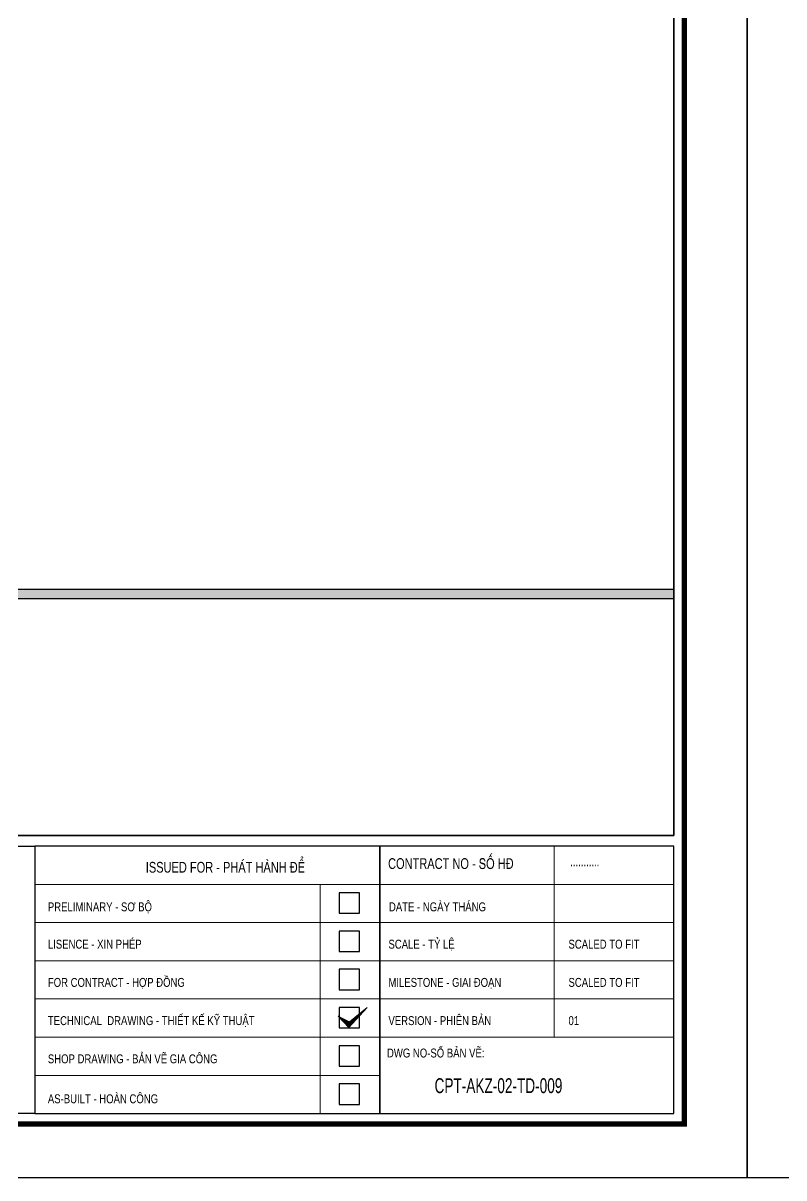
# Model space of a CAD drawing. Header units: inches. Extents: x 315041 to 662841, y -45540 to -35018.
# Drawn here: x 334833.6 to 334961.6, y -36052.2 to -35858 of the extents above; entities that cross this region are included whole.
import ezdxf
from ezdxf.enums import TextEntityAlignment as Align

# ---------------------------------------------------------------- set-up
doc = ezdxf.new("R2010")
doc.units = ezdxf.units.IN
doc.header["$MEASUREMENT"] = 0
for name, color, linetype in [('2', 2, 'Continuous'), ('7', 7, 'Continuous'), ('BAO KHUNG', 31, 'Continuous'), ('Fast RSQ_A2 Frame$0$Khung ten', 4, 'Continuous')]:
    doc.layers.add(name, color=color, linetype=linetype)
doc.layers.add('Cover text', color=7, linetype='Continuous', true_color=0x52370f)
for name, color, linetype, lineweight in [('DETAIL$0$S-Dim', 8, 'Continuous', 20), ('DETAIL$0$S-Hatch', 8, 'Continuous', 13), ('S-Hatch', 8, 'Continuous', 9)]:
    doc.layers.add(name, color=color, linetype=linetype, lineweight=lineweight)
doc.styles.get("Standard").update_dxf_attribs({"font": 'VHARIALN.TTF'})
doc.styles.add('style2', font='VHAVANI.TTF')
doc.styles.add('TIEU DE', font='VHARIALN.TTF', dxfattribs={"width": 0.8})

# ---------------------------------------------------------------- blocks, each defined once
blk = doc.blocks.new('DETAIL$0$MARK')
at = {"layer": 'DETAIL$0$S-Hatch', "linetype": 'Continuous'}
h = blk.add_hatch(dxfattribs=at)
h.set_pattern_fill('ANSI31', color=256, scale=50, style=0)
h.paths.add_polyline_path([(1667849.6, -1156933.2), (1667909.3, -1156997), (1668012, -1156885.1), (1667913.5, -1156966.7)])
at = {"layer": 'DETAIL$0$S-Dim', "linetype": 'Continuous'}
blk.add_lwpolyline([(1667849.6, -1156933.2), (1667909.3, -1156997), (1668012, -1156885.1), (1667913.5, -1156966.7), (1667849.6, -1156933.2)], dxfattribs=at)
blk = doc.blocks.new('A$C75D82031')
at = {"layer": '2', "color": 157, "linetype": 'Continuous'}
blk.add_lwpolyline([(0, 420), (594, 420), (594, 0), (0, 0)], close=True, dxfattribs=at)
at = {"layer": '7', "color": 147, "linetype": 'Continuous'}
blk.add_lwpolyline([(12.33, 57.61), (581.67, 57.61), (581.67, 409.19), (12.33, 409.19)], close=True, dxfattribs=at)
at = {"layer": 'BAO KHUNG', "color": 167, "linetype": 'Continuous', "const_width": 0.871}
blk.add_lwpolyline([(10.59, 9.07), (583.41, 9.07), (583.41, 410.93), (10.59, 410.93)], close=True, dxfattribs=at)
at = {"layer": 'BAO KHUNG', "color": 7}
for points in [[(211.89, 55.81), (474.14, 55.81), (474.14, 10.81), (211.89, 10.81)], [(474.14, 10.81), (532.16, 10.81), (532.16, 55.81), (474.14, 55.81)], [(532.16, 10.81), (581.67, 10.81), (581.67, 55.81), (532.16, 55.81)]]:
    blk.add_lwpolyline(points, close=True, dxfattribs=at)
at = {"layer": 'Fast RSQ_A2 Frame$0$Khung ten', "color": 7, "ltscale": 1000}
for points in [[(525.34, 44.51), (528.78, 44.51), (528.78, 47.96), (525.34, 47.96)], [(525.34, 38.09), (528.78, 38.09), (528.78, 41.53), (525.34, 41.53)], [(525.34, 31.66), (528.78, 31.66), (528.78, 35.1), (525.34, 35.1)], [(525.34, 25.23), (528.78, 25.23), (528.78, 28.67), (525.34, 28.67)], [(525.34, 18.8), (528.78, 18.8), (528.78, 22.24), (525.34, 22.24)], [(525.34, 12.37), (528.78, 12.37), (528.78, 15.81), (525.34, 15.81)]]:
    blk.add_lwpolyline(points, close=True, dxfattribs=at)
at = {"layer": 'S-Hatch'}
for p, q in [((561.54, 55.81), (561.54, 23.67)), ((474.14, 49.38), (532.16, 49.38)), ((522.13, 10.81), (522.13, 49.38)), ((532.16, 49.38), (581.67, 49.38)), ((474.14, 42.95), (532.16, 42.95)), ((532.16, 42.95), (581.67, 42.95)), ((474.14, 36.52), (532.16, 36.52)), ((532.16, 36.52), (581.67, 36.52)), ((474.14, 30.1), (532.16, 30.1)), ((532.16, 30.1), (581.67, 30.1)), ((474.14, 23.67), (532.16, 23.67)), ((532.16, 23.67), (581.67, 23.67)), ((474.14, 17.24), (532.16, 17.24))]:
    blk.add_line(p, q, dxfattribs=at)
at = {"layer": 'DETAIL$0$S-Dim', "linetype": 'Continuous', "xscale": 0.02999999996973202, "yscale": 0.02999999996973202, "zscale": 0.02999999996973202}
blk.add_blockref('DETAIL$0$MARK', (-49510.32, 34735.23), dxfattribs=at)
at = {"layer": 'BAO KHUNG', "color": 7, "linetype": 'Continuous', "width": 0.9}
blk.add_text('CONTRACT NO - Sè H§', height=1.8, dxfattribs=at).set_placement((533.57, 51.98))
blk.add_text('ISSUED FOR - PHÁT HÀNH ĐỂ ', height=1.8, dxfattribs=at).set_placement((506.46, 51.36), align=Align.CENTER)
at = {"layer": 'BAO KHUNG', "color": 109, "linetype": 'Continuous', "style": 'style2', "width": 0.8}
blk.add_text('...........', height=1.5, dxfattribs=at).set_placement((564.21, 52.44))
at = {"layer": 'Cover text', "linetype": 'Continuous', "style": 'style2', "width": 0.8}
for s, p in [('PRELIMINARY - S¥ Bé', (476.33, 44.85)), ('date - NGµY TH¸NG', (533.72, 44.85)), ('LISENCE - XIN PHÐP', (476.33, 38.57)), ('scale - tû lÖ', (533.63, 38.57)), ('scaled to fit', (563.92, 38.57)), ('FOR CONTRACT - HîP §åNG', (476.33, 32.14)), ('MILESTONE - GIAI §O¹N', (533.63, 32.14)), ('scaled to fit', (563.92, 32.14)), ('TECHNICAL  DRAWING - THIÕT KÕ Kü THUËT', (476.33, 25.71)), ('VERSION - PHI£N B¶N', (533.63, 25.71)), ('01', (563.92, 25.71)), ('%%u%%udwg no-sè b¶n vÏ:', (533.38, 20.26)), ('SHOP DRAWING - B¶N VÏ GIA C¤NG', (476.33, 19.28)), ('AS-BUILT - HOµN C¤NG', (476.33, 12.56))]:
    blk.add_text(s, height=1.5, dxfattribs=at).set_placement(p)

msp = doc.modelspace()

# ---------------------------------------------------------------- hatches: boundary and pattern name
h = msp.add_hatch()
h.set_pattern_fill('AR-CONC', color=8, scale=0.25, style=0)
h.set_pattern_definition([(130, (658217.2835, 2775.74), (-1.7931504565, -0.1568803375), [0.1875, -2.0625]), (185, (658217.2835, 2775.74), (0.346878334, 1.880480334), [0.15, -1.65]), (79.5486, (658217.1341, 2775.727), (-1.446273454, 1.723598855), [0.159350475, -1.75285528]), (133.8158, (658217.2835, 2776.24), (-2.668102622, -0.413797536), [0.28125, -3.09375]), (83.3644, (658217.0612, 2776.2055), (-2.336656764, 2.435294677), [0.23902572, -2.6292825]), (188.8158, (658217.2835, 2776.24), (-2.336654863, 2.435296502), [0.225, -2.475]), (159, (658217.0335, 2776.115), (-1.49226763, -1.0065472267), [0.1875, -2.0625]), (214, (658217.0335, 2776.115), (-0.60828833, 1.812875113), [0.15, -1.65]), (108.5486, (658216.9092, 2776.0311), (-2.100556571, 0.806326242), [0.159350475, -1.75285528]), (142.5, (658217.28355, 2775.74), (-0.0303996383, 0.8322346346), [0, -1.63, 0, -1.675, 0, -1.65625]), (172.5, (658217.28355, 2775.74), (-0.6576738436, 0.9860292797), [0, -0.955, 0, -1.5925, 0, -0.63125]), (212.5, (658217.84105, 2775.74), (-1.3345560904, -0.0563871793), [0, -0.625, 0, -1.95, 0, -2.5875]), (222.5, (658218.091, 2775.74), (-1.4579654234, 0.250262456), [0, -0.8125, 0, -1.295, 0, -1.8375])])
h.paths.add_polyline_path([(334789.4403, -35951.7317), (334789.4403, -35954.7317), (334790.9403, -35954.7317), (334943.1113, -35954.7317), (334943.1113, -35953.2317), (334790.9403, -35953.2317), (334790.9403, -35950.2317), (334789.4403, -35950.2317), (334658.4399, -35950.2317), (334658.4399, -35951.7317)])

# ---------------------------------------------------------------- linework, layer by layer
at = {"color": 8}
for points in [[(334373.7734, -35643.0427), (334943.1113, -35643.0427), (334943.1113, -35994.6225), (334373.7734, -35994.6225)], [(334789.4403, -35951.7317), (334789.4403, -35954.7317), (334790.9403, -35954.7317), (334943.1113, -35954.7317), (334943.1113, -35953.2317), (334790.9403, -35953.2317), (334790.9403, -35950.2317), (334789.4403, -35950.2317), (334658.4399, -35950.2317), (334658.4399, -35951.7317)]]:
    msp.add_lwpolyline(points, close=True, dxfattribs=at)

# ---------------------------------------------------------------- block references
at = {"color": 1}
for p in [(334361.4424, -36052.2326), (334955.4424, -36052.2326)]:
    msp.add_blockref('A$C75D82031', p, dxfattribs=at)

# ---------------------------------------------------------------- texts
at = {"color": 3, "ltscale": 0.5, "style": 'TIEU DE', "width": 0.8}
msp.add_attdef('CPT-AKZ-02-TD-009', text='KC-01', height=2.5, dxfattribs=at).set_placement((334913.5855, -36036.7176), align=Align.MIDDLE_CENTER)

doc.saveas('drawing.dxf')
